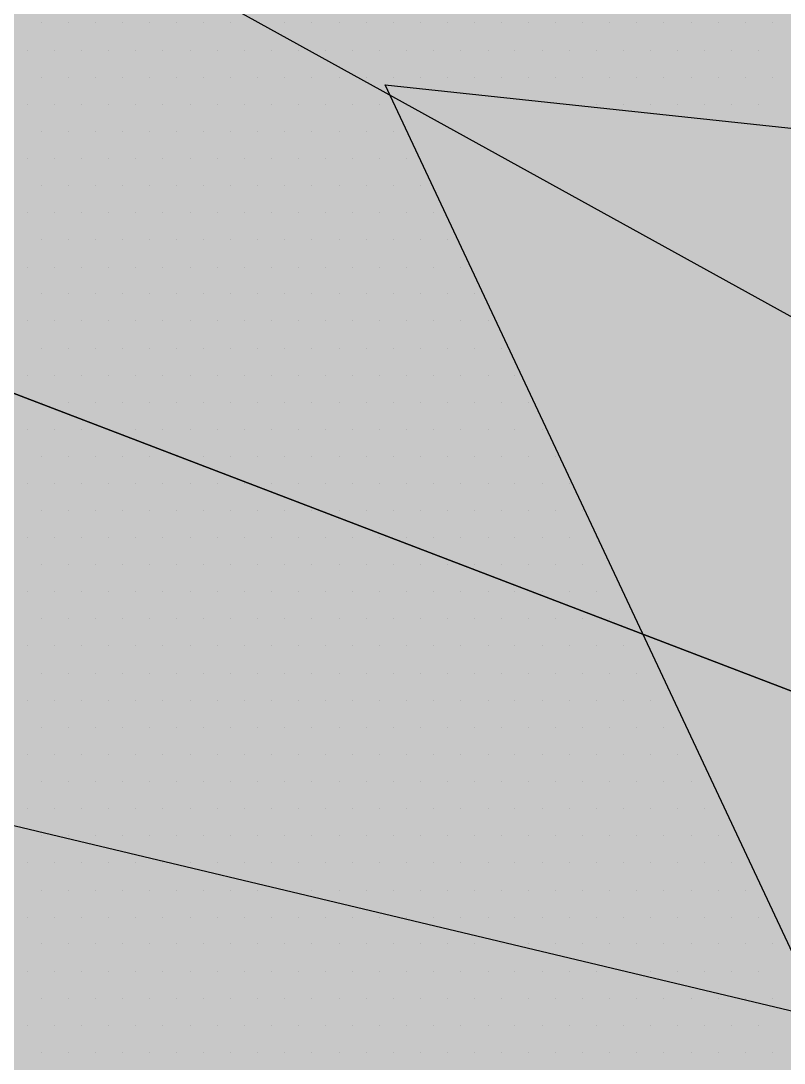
# Paper-space layout 'Layout1' of a CAD drawing. Extents: x -43 to 2298, y -18 to 768.
# Drawn here: x 144.969 to 146.521, y 259.912 to 262.03 of the extents above; entities that cross this region are included whole.
import ezdxf

# ---------------------------------------------------------------- set-up
doc = ezdxf.new("R2010")
doc.units = 0
doc.header["$LTSCALE"] = 2
doc.linetypes.add('CACHEX2', pattern=[0.75, 0.5, -0.25])
doc.layers.add('CARTOUCHE', color=7, linetype='Continuous')
doc.layers.add('LOGO', color=7, linetype='Continuous')

# ---------------------------------------------------------------- blocks, each defined once
blk = doc.blocks.new('A$C715108E3')
at = {"layer": 'LOGO', "color": 131}
for p, q in [((-1.6264, -13.3309), (-1.6264, -13.3309)), ((-1.5345, -13.3309), (-1.5345, -13.3309)), ((-1.4427, -13.3309), (-1.4427, -13.3309)), ((-1.3512, -13.3309), (-1.3512, -13.3309)), ((-1.2594, -13.3309), (-1.2594, -13.3309)), ((-1.1674, -13.3309), (-1.1674, -13.3309)), ((-1.0761, -13.3309), (-1.0761, -13.3309)), ((-0.9841, -13.3309), (-0.9841, -13.3309)), ((-0.8921, -13.3309), (-0.8921, -13.3309)), ((-0.801, -13.3309), (-0.801, -13.3309)), ((-0.709, -13.3309), (-0.709, -13.3309)), ((-0.6173, -13.3309), (-0.6173, -13.3309)), ((-0.5257, -13.3309), (-0.5257, -13.3309)), ((-0.434, -13.3309), (-0.434, -13.3309)), ((-0.342, -13.3309), (-0.342, -13.3309)), ((-0.2508, -13.3309), (-0.2508, -13.3309)), ((-0.1587, -13.3309), (-0.1587, -13.3309)), ((-0.0667, -13.3309), (-0.0667, -13.3309)), ((0.0251, -13.3309), (0.0251, -13.3309)), ((0.1166, -13.3309), (0.1166, -13.3309)), ((0.2084, -13.3309), (0.2084, -13.3309)), ((0.3002, -13.3309), (0.3002, -13.3309)), ((0.3917, -13.3309), (0.3917, -13.3309)), ((0.4835, -13.3309), (0.4835, -13.3309)), ((0.5755, -13.3309), (0.5755, -13.3309)), ((0.6668, -13.3309), (0.6668, -13.3309)), ((0.7588, -13.3309), (0.7588, -13.3309)), ((0.8507, -13.3309), (0.8507, -13.3309)), ((-1.6721, -13.4233), (-1.6721, -13.4233)), ((-1.5806, -13.4233), (-1.5806, -13.4233)), ((-1.4888, -13.4233), (-1.4888, -13.4233)), ((-1.397, -13.4233), (-1.397, -13.4233)), ((-1.3051, -13.4233), (-1.3051, -13.4233)), ((-1.2137, -13.4233), (-1.2137, -13.4233)), ((-1.1219, -13.4233), (-1.1219, -13.4233)), ((-1.0298, -13.4233), (-1.0298, -13.4233)), ((-0.9386, -13.4233), (-0.9386, -13.4233)), ((-0.8465, -13.4233), (-0.8465, -13.4233)), ((-0.7549, -13.4233), (-0.7549, -13.4233)), ((-0.6633, -13.4233), (-0.6633, -13.4233)), ((-0.5712, -13.4233), (-0.5712, -13.4233)), ((-0.4796, -13.4233), (-0.4796, -13.4233)), ((-0.3879, -13.4233), (-0.3879, -13.4233)), ((-0.2963, -13.4233), (-0.2963, -13.4233)), ((-0.2043, -13.4233), (-0.2043, -13.4233)), ((-0.1124, -13.4233), (-0.1124, -13.4233)), ((-0.0212, -13.4233), (-0.0212, -13.4233)), ((0.0708, -13.4233), (0.0708, -13.4233)), ((0.1627, -13.4233), (0.1627, -13.4233)), ((0.2541, -13.4233), (0.2541, -13.4233)), ((0.346, -13.4233), (0.346, -13.4233)), ((0.4378, -13.4233), (0.4378, -13.4233)), ((0.5293, -13.4233), (0.5293, -13.4233)), ((0.6211, -13.4233), (0.6211, -13.4233)), ((0.7131, -13.4233), (0.7131, -13.4233)), ((0.8044, -13.4233), (0.8044, -13.4233)), ((-1.6264, -13.5146), (-1.6264, -13.5146)), ((-1.5345, -13.5146), (-1.5345, -13.5146)), ((-1.4427, -13.5146), (-1.4427, -13.5146)), ((-1.3512, -13.5146), (-1.3512, -13.5146)), ((-1.2594, -13.5146), (-1.2594, -13.5146)), ((-1.1674, -13.5146), (-1.1674, -13.5146)), ((-1.0761, -13.5146), (-1.0761, -13.5146)), ((-0.9841, -13.5146), (-0.9841, -13.5146)), ((-0.8921, -13.5146), (-0.8921, -13.5146)), ((-0.801, -13.5146), (-0.801, -13.5146)), ((-0.709, -13.5146), (-0.709, -13.5146)), ((-0.6173, -13.5146), (-0.6173, -13.5146)), ((-0.5257, -13.5146), (-0.5257, -13.5146)), ((-0.434, -13.5146), (-0.434, -13.5146)), ((-0.342, -13.5146), (-0.342, -13.5146)), ((-0.2508, -13.5146), (-0.2508, -13.5146)), ((-0.1587, -13.5146), (-0.1587, -13.5146)), ((-0.0667, -13.5146), (-0.0667, -13.5146)), ((0.0251, -13.5146), (0.0251, -13.5146)), ((0.1166, -13.5146), (0.1166, -13.5146)), ((0.2084, -13.5146), (0.2084, -13.5146)), ((0.3002, -13.5146), (0.3002, -13.5146)), ((0.3917, -13.5146), (0.3917, -13.5146)), ((0.4835, -13.5146), (0.4835, -13.5146)), ((0.5755, -13.5146), (0.5755, -13.5146)), ((0.6668, -13.5146), (0.6668, -13.5146)), ((0.7588, -13.5146), (0.7588, -13.5146)), ((0.8507, -13.5146), (0.8507, -13.5146)), ((-1.6721, -13.6058), (-1.6721, -13.6058)), ((-1.5806, -13.6058), (-1.5806, -13.6058)), ((-1.4888, -13.6058), (-1.4888, -13.6058)), ((-1.397, -13.6058), (-1.397, -13.6058)), ((-1.3051, -13.6058), (-1.3051, -13.6058)), ((-1.2137, -13.6058), (-1.2137, -13.6058)), ((-1.1219, -13.6058), (-1.1219, -13.6058)), ((-1.0298, -13.6058), (-1.0298, -13.6058)), ((-0.9386, -13.6058), (-0.9386, -13.6058)), ((-0.8465, -13.6058), (-0.8465, -13.6058)), ((-0.7549, -13.6058), (-0.7549, -13.6058)), ((-0.6633, -13.6058), (-0.6633, -13.6058)), ((-0.5712, -13.6058), (-0.5712, -13.6058)), ((-0.4796, -13.6058), (-0.4796, -13.6058)), ((0.1563, -13.6058), (0.1563, -13.6058)), ((0.1627, -13.6058), (0.1627, -13.6058)), ((0.2541, -13.6058), (0.2541, -13.6058)), ((0.346, -13.6058), (0.346, -13.6058)), ((0.4378, -13.6058), (0.4378, -13.6058)), ((0.5293, -13.6058), (0.5293, -13.6058)), ((0.6211, -13.6058), (0.6211, -13.6058)), ((0.7131, -13.6058), (0.7131, -13.6058)), ((0.8044, -13.6058), (0.8044, -13.6058)), ((-1.6264, -13.6984), (-1.6264, -13.6984)), ((-1.5345, -13.6984), (-1.5345, -13.6984)), ((-1.4427, -13.6984), (-1.4427, -13.6984)), ((-1.3512, -13.6984), (-1.3512, -13.6984)), ((-1.2594, -13.6984), (-1.2594, -13.6984)), ((-1.1674, -13.6984), (-1.1674, -13.6984)), ((-1.0761, -13.6984), (-1.0761, -13.6984)), ((-0.9841, -13.6984), (-0.9841, -13.6984)), ((-0.8921, -13.6984), (-0.8921, -13.6984)), ((-0.801, -13.6984), (-0.801, -13.6984)), ((-0.709, -13.6984), (-0.709, -13.6984)), ((-0.6173, -13.6984), (-0.6173, -13.6984)), ((-0.5257, -13.6984), (-0.5257, -13.6984)), ((-0.434, -13.6984), (-0.434, -13.6984)), ((-1.6721, -13.7897), (-1.6721, -13.7897)), ((-1.5806, -13.7897), (-1.5806, -13.7897)), ((-1.4888, -13.7897), (-1.4888, -13.7897)), ((-1.397, -13.7897), (-1.397, -13.7897)), ((-1.3051, -13.7897), (-1.3051, -13.7897)), ((-1.2137, -13.7897), (-1.2137, -13.7897)), ((-1.1219, -13.7897), (-1.1219, -13.7897)), ((-1.0298, -13.7897), (-1.0298, -13.7897)), ((-0.9386, -13.7897), (-0.9386, -13.7897)), ((-0.8465, -13.7897), (-0.8465, -13.7897)), ((-0.7549, -13.7897), (-0.7549, -13.7897)), ((-0.6633, -13.7897), (-0.6633, -13.7897)), ((-0.5712, -13.7897), (-0.5712, -13.7897)), ((-0.4796, -13.7897), (-0.4796, -13.7897)), ((-0.3879, -13.7897), (-0.3879, -13.7897)), ((-1.6264, -13.8809), (-1.6264, -13.8809)), ((-1.5345, -13.8809), (-1.5345, -13.8809)), ((-1.4427, -13.8809), (-1.4427, -13.8809)), ((-1.3512, -13.8809), (-1.3512, -13.8809)), ((-1.2594, -13.8809), (-1.2594, -13.8809)), ((-1.1674, -13.8809), (-1.1674, -13.8809)), ((-1.0761, -13.8809), (-1.0761, -13.8809)), ((-0.9841, -13.8809), (-0.9841, -13.8809)), ((-0.8921, -13.8809), (-0.8921, -13.8809)), ((-0.801, -13.8809), (-0.801, -13.8809)), ((-0.709, -13.8809), (-0.709, -13.8809)), ((-0.6173, -13.8809), (-0.6173, -13.8809)), ((-0.5257, -13.8809), (-0.5257, -13.8809)), ((-0.434, -13.8809), (-0.434, -13.8809)), ((-0.342, -13.8809), (-0.342, -13.8809)), ((-1.6721, -13.9735), (-1.6721, -13.9735)), ((-1.5806, -13.9735), (-1.5806, -13.9735)), ((-1.4888, -13.9735), (-1.4888, -13.9735)), ((-1.397, -13.9735), (-1.397, -13.9735)), ((-1.3051, -13.9735), (-1.3051, -13.9735)), ((-1.2137, -13.9735), (-1.2137, -13.9735)), ((-1.1219, -13.9735), (-1.1219, -13.9735)), ((-1.0298, -13.9735), (-1.0298, -13.9735)), ((-0.9386, -13.9735), (-0.9386, -13.9735)), ((-0.8465, -13.9735), (-0.8465, -13.9735)), ((-0.7549, -13.9735), (-0.7549, -13.9735)), ((-0.6633, -13.9735), (-0.6633, -13.9735)), ((-0.5712, -13.9735), (-0.5712, -13.9735)), ((-0.4796, -13.9735), (-0.4796, -13.9735)), ((-0.3879, -13.9735), (-0.3879, -13.9735)), ((-0.2963, -13.9735), (-0.2963, -13.9735)), ((-1.6264, -14.065), (-1.6264, -14.065)), ((-1.5345, -14.065), (-1.5345, -14.065)), ((-1.4427, -14.065), (-1.4427, -14.065)), ((-1.3512, -14.065), (-1.3512, -14.065)), ((-1.2594, -14.065), (-1.2594, -14.065)), ((-1.1674, -14.065), (-1.1674, -14.065)), ((-1.0761, -14.065), (-1.0761, -14.065)), ((-0.9841, -14.065), (-0.9841, -14.065)), ((-0.8921, -14.065), (-0.8921, -14.065)), ((-0.801, -14.065), (-0.801, -14.065)), ((-0.709, -14.065), (-0.709, -14.065)), ((-0.6173, -14.065), (-0.6173, -14.065)), ((-0.5257, -14.065), (-0.5257, -14.065)), ((-0.434, -14.065), (-0.434, -14.065)), ((-0.342, -14.065), (-0.342, -14.065)), ((-0.2508, -14.065), (-0.2508, -14.065)), ((-1.6721, -14.1574), (-1.6721, -14.1574)), ((-1.5806, -14.1574), (-1.5806, -14.1574)), ((-1.4888, -14.1574), (-1.4888, -14.1574)), ((-1.397, -14.1574), (-1.397, -14.1574)), ((-1.3051, -14.1574), (-1.3051, -14.1574)), ((-1.2137, -14.1574), (-1.2137, -14.1574)), ((-1.1219, -14.1574), (-1.1219, -14.1574)), ((-1.0298, -14.1574), (-1.0298, -14.1574)), ((-0.9386, -14.1574), (-0.9386, -14.1574)), ((-0.8465, -14.1574), (-0.8465, -14.1574)), ((-0.7549, -14.1574), (-0.7549, -14.1574)), ((-0.6633, -14.1574), (-0.6633, -14.1574)), ((-0.5712, -14.1574), (-0.5712, -14.1574)), ((-0.4796, -14.1574), (-0.4796, -14.1574)), ((-0.3879, -14.1574), (-0.3879, -14.1574)), ((-0.2963, -14.1574), (-0.2963, -14.1574)), ((-0.2043, -14.1574), (-0.2043, -14.1574)), ((-1.6264, -14.2488), (-1.6264, -14.2488)), ((-1.5345, -14.2488), (-1.5345, -14.2488)), ((-1.4427, -14.2488), (-1.4427, -14.2488)), ((-1.3512, -14.2488), (-1.3512, -14.2488)), ((-1.2594, -14.2488), (-1.2594, -14.2488)), ((-1.1674, -14.2488), (-1.1674, -14.2488)), ((-1.0761, -14.2488), (-1.0761, -14.2488)), ((-0.9841, -14.2488), (-0.9841, -14.2488)), ((-0.8921, -14.2488), (-0.8921, -14.2488)), ((-0.801, -14.2488), (-0.801, -14.2488)), ((-0.709, -14.2488), (-0.709, -14.2488)), ((-0.6173, -14.2488), (-0.6173, -14.2488)), ((-0.5257, -14.2488), (-0.5257, -14.2488)), ((-0.434, -14.2488), (-0.434, -14.2488)), ((-0.342, -14.2488), (-0.342, -14.2488)), ((-0.2508, -14.2488), (-0.2508, -14.2488)), ((-0.1587, -14.2488), (-0.1587, -14.2488)), ((-1.6721, -14.3401), (-1.6721, -14.3401)), ((-1.5806, -14.3401), (-1.5806, -14.3401)), ((-1.4888, -14.3401), (-1.4888, -14.3401)), ((-1.397, -14.3401), (-1.397, -14.3401)), ((-1.3051, -14.3401), (-1.3051, -14.3401)), ((-1.2137, -14.3401), (-1.2137, -14.3401)), ((-1.1219, -14.3401), (-1.1219, -14.3401)), ((-1.0298, -14.3401), (-1.0298, -14.3401)), ((-0.9386, -14.3401), (-0.9386, -14.3401)), ((-0.8465, -14.3401), (-0.8465, -14.3401)), ((-0.7549, -14.3401), (-0.7549, -14.3401)), ((-0.6633, -14.3401), (-0.6633, -14.3401)), ((-0.5712, -14.3401), (-0.5712, -14.3401)), ((-0.4796, -14.3401), (-0.4796, -14.3401)), ((-0.3879, -14.3401), (-0.3879, -14.3401)), ((-0.2963, -14.3401), (-0.2963, -14.3401)), ((-0.2043, -14.3401), (-0.2043, -14.3401)), ((-0.1124, -14.3401), (-0.1124, -14.3401)), ((-1.6264, -14.4325), (-1.6264, -14.4325)), ((-1.5345, -14.4325), (-1.5345, -14.4325)), ((-1.4427, -14.4325), (-1.4427, -14.4325)), ((-1.3512, -14.4325), (-1.3512, -14.4325)), ((-1.2594, -14.4325), (-1.2594, -14.4325)), ((-1.1674, -14.4325), (-1.1674, -14.4325)), ((-1.0761, -14.4325), (-1.0761, -14.4325)), ((-0.9841, -14.4325), (-0.9841, -14.4325)), ((-0.8921, -14.4325), (-0.8921, -14.4325)), ((-0.801, -14.4325), (-0.801, -14.4325)), ((-0.709, -14.4325), (-0.709, -14.4325)), ((-0.6173, -14.4325), (-0.6173, -14.4325)), ((-0.5257, -14.4325), (-0.5257, -14.4325)), ((-0.434, -14.4325), (-0.434, -14.4325)), ((-0.342, -14.4325), (-0.342, -14.4325)), ((-0.2508, -14.4325), (-0.2508, -14.4325)), ((-0.1587, -14.4325), (-0.1587, -14.4325)), ((-0.0667, -14.4325), (-0.0667, -14.4325)), ((-1.6721, -14.5238), (-1.6721, -14.5238)), ((-1.5806, -14.5238), (-1.5806, -14.5238)), ((-1.4888, -14.5238), (-1.4888, -14.5238)), ((-1.397, -14.5238), (-1.397, -14.5238)), ((-1.3051, -14.5238), (-1.3051, -14.5238)), ((-1.2137, -14.5238), (-1.2137, -14.5238)), ((-1.1219, -14.5238), (-1.1219, -14.5238)), ((-1.0298, -14.5238), (-1.0298, -14.5238)), ((-0.9386, -14.5238), (-0.9386, -14.5238)), ((-0.8465, -14.5238), (-0.8465, -14.5238)), ((-0.7549, -14.5238), (-0.7549, -14.5238)), ((-0.6633, -14.5238), (-0.6633, -14.5238)), ((-0.5712, -14.5238), (-0.5712, -14.5238)), ((-0.4796, -14.5238), (-0.4796, -14.5238)), ((-0.3879, -14.5238), (-0.3879, -14.5238)), ((-0.2963, -14.5238), (-0.2963, -14.5238)), ((-0.2043, -14.5238), (-0.2043, -14.5238)), ((-0.1124, -14.5238), (-0.1124, -14.5238)), ((-0.0212, -14.5238), (-0.0212, -14.5238)), ((-1.6264, -14.6152), (-1.6264, -14.6152)), ((-1.5345, -14.6152), (-1.5345, -14.6152)), ((-1.4427, -14.6152), (-1.4427, -14.6152)), ((-1.3512, -14.6152), (-1.3512, -14.6152)), ((-1.2594, -14.6152), (-1.2594, -14.6152)), ((-1.1674, -14.6152), (-1.1674, -14.6152)), ((-1.0761, -14.6152), (-1.0761, -14.6152)), ((-0.9841, -14.6152), (-0.9841, -14.6152)), ((-0.8921, -14.6152), (-0.8921, -14.6152)), ((-0.801, -14.6152), (-0.801, -14.6152)), ((-0.709, -14.6152), (-0.709, -14.6152)), ((-0.6173, -14.6152), (-0.6173, -14.6152)), ((-0.5257, -14.6152), (-0.5257, -14.6152)), ((-0.434, -14.6152), (-0.434, -14.6152)), ((-0.342, -14.6152), (-0.342, -14.6152)), ((-0.2508, -14.6152), (-0.2508, -14.6152)), ((-0.1587, -14.6152), (-0.1587, -14.6152)), ((-0.0667, -14.6152), (-0.0667, -14.6152)), ((0.0251, -14.6152), (0.0251, -14.6152)), ((-1.6721, -14.7076), (-1.6721, -14.7076)), ((-1.5806, -14.7076), (-1.5806, -14.7076)), ((-1.4888, -14.7076), (-1.4888, -14.7076)), ((-1.397, -14.7076), (-1.397, -14.7076)), ((-1.3051, -14.7076), (-1.3051, -14.7076)), ((-1.2137, -14.7076), (-1.2137, -14.7076)), ((-1.1219, -14.7076), (-1.1219, -14.7076)), ((-1.0298, -14.7076), (-1.0298, -14.7076)), ((-0.9386, -14.7076), (-0.9386, -14.7076)), ((-0.8465, -14.7076), (-0.8465, -14.7076)), ((-0.7549, -14.7076), (-0.7549, -14.7076)), ((-0.6633, -14.7076), (-0.6633, -14.7076)), ((-0.5712, -14.7076), (-0.5712, -14.7076)), ((-0.4796, -14.7076), (-0.4796, -14.7076)), ((-0.3879, -14.7076), (-0.3879, -14.7076)), ((-0.2963, -14.7076), (-0.2963, -14.7076)), ((-0.2043, -14.7076), (-0.2043, -14.7076)), ((-0.1124, -14.7076), (-0.1124, -14.7076)), ((-0.0212, -14.7076), (-0.0212, -14.7076)), ((0.0708, -14.7076), (0.0708, -14.7076)), ((-1.6264, -14.7991), (-1.6264, -14.7991)), ((-1.5345, -14.7991), (-1.5345, -14.7991)), ((-1.4427, -14.7991), (-1.4427, -14.7991)), ((-1.3512, -14.7991), (-1.3512, -14.7991)), ((-1.2594, -14.7991), (-1.2594, -14.7991)), ((-1.1674, -14.7991), (-1.1674, -14.7991)), ((-1.0761, -14.7991), (-1.0761, -14.7991)), ((-0.9841, -14.7991), (-0.9841, -14.7991)), ((-0.8921, -14.7991), (-0.8921, -14.7991)), ((-0.801, -14.7991), (-0.801, -14.7991)), ((-0.709, -14.7991), (-0.709, -14.7991)), ((-0.6173, -14.7991), (-0.6173, -14.7991)), ((-0.5257, -14.7991), (-0.5257, -14.7991)), ((-0.434, -14.7991), (-0.434, -14.7991)), ((-0.342, -14.7991), (-0.342, -14.7991)), ((-0.2508, -14.7991), (-0.2508, -14.7991)), ((-0.1587, -14.7991), (-0.1587, -14.7991)), ((-0.0667, -14.7991), (-0.0667, -14.7991)), ((0.0251, -14.7991), (0.0251, -14.7991)), ((0.1166, -14.7991), (0.1166, -14.7991)), ((-1.6721, -14.8905), (-1.6721, -14.8905)), ((-1.5806, -14.8905), (-1.5806, -14.8905)), ((-1.4888, -14.8905), (-1.4888, -14.8905)), ((-1.397, -14.8905), (-1.397, -14.8905)), ((-1.3051, -14.8905), (-1.3051, -14.8905)), ((-1.2137, -14.8905), (-1.2137, -14.8905)), ((-1.1219, -14.8905), (-1.1219, -14.8905)), ((-1.0298, -14.8905), (-1.0298, -14.8905)), ((-0.9386, -14.8905), (-0.9386, -14.8905)), ((-0.8465, -14.8905), (-0.8465, -14.8905)), ((-0.7549, -14.8905), (-0.7549, -14.8905)), ((-0.6633, -14.8905), (-0.6633, -14.8905)), ((-0.5712, -14.8905), (-0.5712, -14.8905)), ((-0.4796, -14.8905), (-0.4796, -14.8905)), ((-0.3879, -14.8905), (-0.3879, -14.8905)), ((-0.2963, -14.8905), (-0.2963, -14.8905)), ((-0.2043, -14.8905), (-0.2043, -14.8905)), ((-0.1124, -14.8905), (-0.1124, -14.8905)), ((-0.0212, -14.8905), (-0.0212, -14.8905)), ((0.0708, -14.8905), (0.0708, -14.8905)), ((0.1627, -14.8905), (0.1627, -14.8905)), ((-1.6264, -14.9827), (-1.6264, -14.9827)), ((-1.5345, -14.9827), (-1.5345, -14.9827)), ((-1.4427, -14.9827), (-1.4427, -14.9827)), ((-1.3512, -14.9827), (-1.3512, -14.9827)), ((-1.2594, -14.9827), (-1.2594, -14.9827)), ((-1.1674, -14.9827), (-1.1674, -14.9827)), ((-1.0761, -14.9827), (-1.0761, -14.9827)), ((-0.9841, -14.9827), (-0.9841, -14.9827)), ((-0.8921, -14.9827), (-0.8921, -14.9827)), ((-0.801, -14.9827), (-0.801, -14.9827)), ((-0.709, -14.9827), (-0.709, -14.9827)), ((-0.6173, -14.9827), (-0.6173, -14.9827)), ((-0.5257, -14.9827), (-0.5257, -14.9827)), ((-0.434, -14.9827), (-0.434, -14.9827)), ((-0.342, -14.9827), (-0.342, -14.9827)), ((-0.2508, -14.9827), (-0.2508, -14.9827)), ((-0.1587, -14.9827), (-0.1587, -14.9827)), ((-0.0667, -14.9827), (-0.0667, -14.9827)), ((0.0251, -14.9827), (0.0251, -14.9827)), ((0.1166, -14.9827), (0.1166, -14.9827)), ((0.2084, -14.9827), (0.2084, -14.9827)), ((-1.6721, -15.0742), (-1.6721, -15.0742)), ((-1.5806, -15.0742), (-1.5806, -15.0742)), ((-1.4888, -15.0742), (-1.4888, -15.0742)), ((-1.397, -15.0742), (-1.397, -15.0742)), ((-1.3051, -15.0742), (-1.3051, -15.0742)), ((-1.2137, -15.0742), (-1.2137, -15.0742)), ((-1.1219, -15.0742), (-1.1219, -15.0742)), ((-1.0298, -15.0742), (-1.0298, -15.0742)), ((-0.9386, -15.0742), (-0.9386, -15.0742)), ((-0.8465, -15.0742), (-0.8465, -15.0742)), ((-0.7549, -15.0742), (-0.7549, -15.0742)), ((-0.6633, -15.0742), (-0.6633, -15.0742)), ((-0.5712, -15.0742), (-0.5712, -15.0742)), ((-0.4796, -15.0742), (-0.4796, -15.0742)), ((-0.3879, -15.0742), (-0.3879, -15.0742)), ((-0.2963, -15.0742), (-0.2963, -15.0742)), ((-0.2043, -15.0742), (-0.2043, -15.0742)), ((-0.1124, -15.0742), (-0.1124, -15.0742)), ((-0.0212, -15.0742), (-0.0212, -15.0742)), ((0.0708, -15.0742), (0.0708, -15.0742)), ((0.1627, -15.0742), (0.1627, -15.0742)), ((0.2541, -15.0742), (0.2541, -15.0742)), ((-1.6264, -15.1655), (-1.6264, -15.1655)), ((-1.5345, -15.1655), (-1.5345, -15.1655)), ((-1.4427, -15.1655), (-1.4427, -15.1655)), ((-1.3512, -15.1655), (-1.3512, -15.1655)), ((-1.2594, -15.1655), (-1.2594, -15.1655)), ((-1.1674, -15.1655), (-1.1674, -15.1655)), ((-1.0761, -15.1655), (-1.0761, -15.1655)), ((-0.9841, -15.1655), (-0.9841, -15.1655)), ((-0.8921, -15.1655), (-0.8921, -15.1655)), ((-0.801, -15.1655), (-0.801, -15.1655)), ((-0.709, -15.1655), (-0.709, -15.1655)), ((-0.6173, -15.1655), (-0.6173, -15.1655)), ((-0.5257, -15.1655), (-0.5257, -15.1655)), ((-0.434, -15.1655), (-0.434, -15.1655)), ((-0.342, -15.1655), (-0.342, -15.1655)), ((-0.2508, -15.1655), (-0.2508, -15.1655)), ((-0.1587, -15.1655), (-0.1587, -15.1655)), ((-0.0667, -15.1655), (-0.0667, -15.1655)), ((0.0251, -15.1655), (0.0251, -15.1655)), ((0.1166, -15.1655), (0.1166, -15.1655)), ((0.2084, -15.1655), (0.2084, -15.1655)), ((0.3002, -15.1655), (0.3002, -15.1655)), ((-1.6721, -15.2579), (-1.6721, -15.2579)), ((-1.5806, -15.2579), (-1.5806, -15.2579)), ((-1.4888, -15.2579), (-1.4888, -15.2579)), ((-1.397, -15.2579), (-1.397, -15.2579)), ((-1.3051, -15.2579), (-1.3051, -15.2579)), ((-1.2137, -15.2579), (-1.2137, -15.2579)), ((-1.1219, -15.2579), (-1.1219, -15.2579)), ((-1.0298, -15.2579), (-1.0298, -15.2579)), ((-0.9386, -15.2579), (-0.9386, -15.2579)), ((-0.8465, -15.2579), (-0.8465, -15.2579)), ((-0.7549, -15.2579), (-0.7549, -15.2579)), ((-0.6633, -15.2579), (-0.6633, -15.2579)), ((-0.5712, -15.2579), (-0.5712, -15.2579)), ((-0.4796, -15.2579), (-0.4796, -15.2579)), ((-0.3879, -15.2579), (-0.3879, -15.2579)), ((-0.2963, -15.2579), (-0.2963, -15.2579)), ((-0.2043, -15.2579), (-0.2043, -15.2579)), ((-0.1124, -15.2579), (-0.1124, -15.2579)), ((-0.0212, -15.2579), (-0.0212, -15.2579)), ((0.0708, -15.2579), (0.0708, -15.2579)), ((0.1627, -15.2579), (0.1627, -15.2579)), ((0.2541, -15.2579), (0.2541, -15.2579)), ((-1.6264, -15.3493), (-1.6264, -15.3493)), ((-1.5345, -15.3493), (-1.5345, -15.3493)), ((-1.4427, -15.3493), (-1.4427, -15.3493)), ((-1.3512, -15.3493), (-1.3512, -15.3493)), ((-1.2594, -15.3493), (-1.2594, -15.3493)), ((-1.1674, -15.3493), (-1.1674, -15.3493)), ((-1.0761, -15.3493), (-1.0761, -15.3493)), ((-0.9841, -15.3493), (-0.9841, -15.3493)), ((-0.8921, -15.3493), (-0.8921, -15.3493)), ((-0.801, -15.3493), (-0.801, -15.3493)), ((-0.709, -15.3493), (-0.709, -15.3493)), ((-0.6173, -15.3493), (-0.6173, -15.3493)), ((-0.5257, -15.3493), (-0.5257, -15.3493)), ((-0.434, -15.3493), (-0.434, -15.3493)), ((-0.342, -15.3493), (-0.342, -15.3493)), ((-0.2508, -15.3493), (-0.2508, -15.3493)), ((-0.1587, -15.3493), (-0.1587, -15.3493)), ((-0.0667, -15.3493), (-0.0667, -15.3493)), ((0.0251, -15.3493), (0.0251, -15.3493)), ((0.1166, -15.3493), (0.1166, -15.3493)), ((0.2084, -15.3493), (0.2084, -15.3493)), ((0.3002, -15.3493), (0.3002, -15.3493)), ((-1.6721, -15.4406), (-1.6721, -15.4406)), ((-1.5806, -15.4406), (-1.5806, -15.4406)), ((-1.4888, -15.4406), (-1.4888, -15.4406)), ((-1.397, -15.4406), (-1.397, -15.4406)), ((-1.3051, -15.4406), (-1.3051, -15.4406)), ((-1.2137, -15.4406), (-1.2137, -15.4406)), ((-1.1219, -15.4406), (-1.1219, -15.4406)), ((-1.0298, -15.4406), (-1.0298, -15.4406)), ((-0.9386, -15.4406), (-0.9386, -15.4406)), ((-0.8465, -15.4406), (-0.8465, -15.4406)), ((-0.7549, -15.4406), (-0.7549, -15.4406)), ((-0.6633, -15.4406), (-0.6633, -15.4406)), ((-0.5712, -15.4406), (-0.5712, -15.4406)), ((-0.4796, -15.4406), (-0.4796, -15.4406)), ((-0.3879, -15.4406), (-0.3879, -15.4406)), ((-0.2963, -15.4406), (-0.2963, -15.4406)), ((-0.2043, -15.4406), (-0.2043, -15.4406)), ((-0.1124, -15.4406), (-0.1124, -15.4406)), ((-0.0212, -15.4406), (-0.0212, -15.4406)), ((0.0708, -15.4406), (0.0708, -15.4406)), ((0.1627, -15.4406), (0.1627, -15.4406)), ((0.2541, -15.4406), (0.2541, -15.4406)), ((0.346, -15.4406), (0.346, -15.4406)), ((-1.6264, -15.5332), (-1.6264, -15.5332)), ((-1.5345, -15.5332), (-1.5345, -15.5332)), ((-1.4427, -15.5332), (-1.4427, -15.5332)), ((-1.3512, -15.5332), (-1.3512, -15.5332)), ((-1.2594, -15.5332), (-1.2594, -15.5332)), ((-1.1674, -15.5332), (-1.1674, -15.5332)), ((-1.0761, -15.5332), (-1.0761, -15.5332)), ((-0.9841, -15.5332), (-0.9841, -15.5332)), ((-0.8921, -15.5332), (-0.8921, -15.5332)), ((-0.801, -15.5332), (-0.801, -15.5332)), ((-0.709, -15.5332), (-0.709, -15.5332)), ((-0.6173, -15.5332), (-0.6173, -15.5332)), ((-0.5257, -15.5332), (-0.5257, -15.5332)), ((-0.434, -15.5332), (-0.434, -15.5332)), ((-0.342, -15.5332), (-0.342, -15.5332)), ((-0.2508, -15.5332), (-0.2508, -15.5332)), ((-0.1587, -15.5332), (-0.1587, -15.5332)), ((-0.0667, -15.5332), (-0.0667, -15.5332)), ((0.0251, -15.5332), (0.0251, -15.5332)), ((0.1166, -15.5332), (0.1166, -15.5332)), ((0.2084, -15.5332), (0.2084, -15.5332)), ((0.3002, -15.5332), (0.3002, -15.5332)), ((0.3917, -15.5332), (0.3917, -15.5332)), ((-1.6721, -15.6246), (-1.6721, -15.6246)), ((-1.5806, -15.6246), (-1.5806, -15.6246)), ((-1.4888, -15.6246), (-1.4888, -15.6246)), ((-1.397, -15.6246), (-1.397, -15.6246)), ((-1.3051, -15.6246), (-1.3051, -15.6246)), ((-1.2137, -15.6246), (-1.2137, -15.6246)), ((-1.1219, -15.6246), (-1.1219, -15.6246)), ((-1.0298, -15.6246), (-1.0298, -15.6246)), ((-0.9386, -15.6246), (-0.9386, -15.6246)), ((-0.8465, -15.6246), (-0.8465, -15.6246)), ((-0.7549, -15.6246), (-0.7549, -15.6246)), ((-0.6633, -15.6246), (-0.6633, -15.6246)), ((-0.5712, -15.6246), (-0.5712, -15.6246)), ((-0.4796, -15.6246), (-0.4796, -15.6246)), ((-0.3879, -15.6246), (-0.3879, -15.6246)), ((-0.2963, -15.6246), (-0.2963, -15.6246)), ((-0.2043, -15.6246), (-0.2043, -15.6246)), ((-0.1124, -15.6246), (-0.1124, -15.6246)), ((-0.0212, -15.6246), (-0.0212, -15.6246)), ((0.0708, -15.6246), (0.0708, -15.6246)), ((0.1627, -15.6246), (0.1627, -15.6246)), ((0.2541, -15.6246), (0.2541, -15.6246)), ((0.346, -15.6246), (0.346, -15.6246)), ((0.4378, -15.6246), (0.4378, -15.6246)), ((-1.6264, -15.7159), (-1.6264, -15.7159)), ((-1.5345, -15.7159), (-1.5345, -15.7159)), ((-1.4427, -15.7159), (-1.4427, -15.7159)), ((-1.3512, -15.7159), (-1.3512, -15.7159)), ((-1.2594, -15.7159), (-1.2594, -15.7159)), ((-1.1674, -15.7159), (-1.1674, -15.7159)), ((-1.0761, -15.7159), (-1.0761, -15.7159)), ((-0.9841, -15.7159), (-0.9841, -15.7159)), ((-0.8921, -15.7159), (-0.8921, -15.7159)), ((-0.801, -15.7159), (-0.801, -15.7159)), ((-0.709, -15.7159), (-0.709, -15.7159)), ((-0.6173, -15.7159), (-0.6173, -15.7159)), ((-0.5257, -15.7159), (-0.5257, -15.7159)), ((-0.434, -15.7159), (-0.434, -15.7159)), ((-0.342, -15.7159), (-0.342, -15.7159)), ((-0.2508, -15.7159), (-0.2508, -15.7159)), ((-0.1587, -15.7159), (-0.1587, -15.7159)), ((-0.0667, -15.7159), (-0.0667, -15.7159)), ((0.0251, -15.7159), (0.0251, -15.7159)), ((0.1166, -15.7159), (0.1166, -15.7159)), ((0.2084, -15.7159), (0.2084, -15.7159)), ((0.3002, -15.7159), (0.3002, -15.7159)), ((0.3917, -15.7159), (0.3917, -15.7159)), ((0.4835, -15.7159), (0.4835, -15.7159)), ((-1.6721, -15.8083), (-1.6721, -15.8083)), ((-1.5806, -15.8083), (-1.5806, -15.8083)), ((-1.4888, -15.8083), (-1.4888, -15.8083)), ((-1.397, -15.8083), (-1.397, -15.8083)), ((-1.3051, -15.8083), (-1.3051, -15.8083)), ((-1.2137, -15.8083), (-1.2137, -15.8083)), ((-1.1219, -15.8083), (-1.1219, -15.8083)), ((-1.0298, -15.8083), (-1.0298, -15.8083)), ((-0.9386, -15.8083), (-0.9386, -15.8083)), ((-0.8465, -15.8083), (-0.8465, -15.8083)), ((-0.7549, -15.8083), (-0.7549, -15.8083)), ((-0.6633, -15.8083), (-0.6633, -15.8083)), ((-0.5712, -15.8083), (-0.5712, -15.8083)), ((-0.4796, -15.8083), (-0.4796, -15.8083)), ((-0.3879, -15.8083), (-0.3879, -15.8083)), ((-0.2963, -15.8083), (-0.2963, -15.8083)), ((-0.2043, -15.8083), (-0.2043, -15.8083)), ((-0.1124, -15.8083), (-0.1124, -15.8083)), ((-0.0212, -15.8083), (-0.0212, -15.8083)), ((0.0708, -15.8083), (0.0708, -15.8083)), ((0.1627, -15.8083), (0.1627, -15.8083)), ((0.2541, -15.8083), (0.2541, -15.8083)), ((0.346, -15.8083), (0.346, -15.8083)), ((0.4378, -15.8083), (0.4378, -15.8083)), ((0.5293, -15.8083), (0.5293, -15.8083)), ((-1.6264, -15.8994), (-1.6264, -15.8994)), ((-1.5345, -15.8994), (-1.5345, -15.8994)), ((-1.4427, -15.8994), (-1.4427, -15.8994)), ((-1.3512, -15.8994), (-1.3512, -15.8994)), ((-1.2594, -15.8994), (-1.2594, -15.8994)), ((-1.1674, -15.8994), (-1.1674, -15.8994)), ((-1.0761, -15.8994), (-1.0761, -15.8994)), ((-0.9841, -15.8994), (-0.9841, -15.8994)), ((-0.8921, -15.8994), (-0.8921, -15.8994)), ((-0.801, -15.8994), (-0.801, -15.8994)), ((-0.709, -15.8994), (-0.709, -15.8994)), ((-0.6173, -15.8994), (-0.6173, -15.8994)), ((-0.5257, -15.8994), (-0.5257, -15.8994)), ((-0.434, -15.8994), (-0.434, -15.8994)), ((-0.342, -15.8994), (-0.342, -15.8994)), ((-0.2508, -15.8994), (-0.2508, -15.8994)), ((-0.1587, -15.8994), (-0.1587, -15.8994)), ((-0.0667, -15.8994), (-0.0667, -15.8994)), ((0.0251, -15.8994), (0.0251, -15.8994)), ((0.1166, -15.8994), (0.1166, -15.8994)), ((0.2084, -15.8994), (0.2084, -15.8994)), ((0.3002, -15.8994), (0.3002, -15.8994)), ((0.3917, -15.8994), (0.3917, -15.8994)), ((0.4835, -15.8994), (0.4835, -15.8994)), ((0.5755, -15.8994), (0.5755, -15.8994)), ((-1.6721, -15.991), (-1.6721, -15.991)), ((-1.5806, -15.991), (-1.5806, -15.991)), ((-1.4888, -15.991), (-1.4888, -15.991)), ((-1.397, -15.991), (-1.397, -15.991)), ((-1.3051, -15.991), (-1.3051, -15.991)), ((-1.2137, -15.991), (-1.2137, -15.991)), ((-1.1219, -15.991), (-1.1219, -15.991)), ((-1.0298, -15.991), (-1.0298, -15.991)), ((-0.9386, -15.991), (-0.9386, -15.991)), ((-0.8465, -15.991), (-0.8465, -15.991)), ((-0.7549, -15.991), (-0.7549, -15.991)), ((-0.6633, -15.991), (-0.6633, -15.991)), ((-0.5712, -15.991), (-0.5712, -15.991)), ((-0.4796, -15.991), (-0.4796, -15.991)), ((-0.3879, -15.991), (-0.3879, -15.991)), ((-0.2963, -15.991), (-0.2963, -15.991)), ((-0.2043, -15.991), (-0.2043, -15.991)), ((-0.1124, -15.991), (-0.1124, -15.991)), ((-0.0212, -15.991), (-0.0212, -15.991)), ((0.0708, -15.991), (0.0708, -15.991)), ((0.1627, -15.991), (0.1627, -15.991)), ((0.2541, -15.991), (0.2541, -15.991)), ((0.346, -15.991), (0.346, -15.991)), ((0.4378, -15.991), (0.4378, -15.991)), ((0.5293, -15.991), (0.5293, -15.991)), ((0.6211, -15.991), (0.6211, -15.991)), ((-1.6264, -16.0834), (-1.6264, -16.0834)), ((-1.5345, -16.0834), (-1.5345, -16.0834)), ((-1.4427, -16.0834), (-1.4427, -16.0834)), ((-1.3512, -16.0834), (-1.3512, -16.0834)), ((-1.2594, -16.0834), (-1.2594, -16.0834)), ((-1.1674, -16.0834), (-1.1674, -16.0834)), ((-1.0761, -16.0834), (-1.0761, -16.0834)), ((-0.9841, -16.0834), (-0.9841, -16.0834)), ((-0.8921, -16.0834), (-0.8921, -16.0834)), ((-0.801, -16.0834), (-0.801, -16.0834)), ((-0.709, -16.0834), (-0.709, -16.0834)), ((-0.6173, -16.0834), (-0.6173, -16.0834)), ((-0.5257, -16.0834), (-0.5257, -16.0834)), ((-0.434, -16.0834), (-0.434, -16.0834)), ((-0.342, -16.0834), (-0.342, -16.0834)), ((-0.2508, -16.0834), (-0.2508, -16.0834)), ((-0.1587, -16.0834), (-0.1587, -16.0834)), ((-0.0667, -16.0834), (-0.0667, -16.0834)), ((0.0251, -16.0834), (0.0251, -16.0834)), ((0.1166, -16.0834), (0.1166, -16.0834)), ((0.2084, -16.0834), (0.2084, -16.0834)), ((0.3002, -16.0834), (0.3002, -16.0834)), ((0.3917, -16.0834), (0.3917, -16.0834)), ((0.4835, -16.0834), (0.4835, -16.0834)), ((0.5755, -16.0834), (0.5755, -16.0834)), ((0.6668, -16.0834), (0.6668, -16.0834)), ((-1.6721, -16.1747), (-1.6721, -16.1747)), ((-1.5806, -16.1747), (-1.5806, -16.1747)), ((-1.4888, -16.1747), (-1.4888, -16.1747)), ((-1.397, -16.1747), (-1.397, -16.1747)), ((-1.3051, -16.1747), (-1.3051, -16.1747)), ((-1.2137, -16.1747), (-1.2137, -16.1747)), ((-1.1219, -16.1747), (-1.1219, -16.1747)), ((-1.0298, -16.1747), (-1.0298, -16.1747)), ((-0.9386, -16.1747), (-0.9386, -16.1747)), ((-0.8465, -16.1747), (-0.8465, -16.1747)), ((-0.7549, -16.1747), (-0.7549, -16.1747)), ((-0.6633, -16.1747), (-0.6633, -16.1747)), ((-0.5712, -16.1747), (-0.5712, -16.1747)), ((-0.4796, -16.1747), (-0.4796, -16.1747)), ((-0.3879, -16.1747), (-0.3879, -16.1747)), ((-0.2963, -16.1747), (-0.2963, -16.1747)), ((-0.2043, -16.1747), (-0.2043, -16.1747)), ((-0.1124, -16.1747), (-0.1124, -16.1747)), ((-0.0212, -16.1747), (-0.0212, -16.1747)), ((0.0708, -16.1747), (0.0708, -16.1747)), ((0.1627, -16.1747), (0.1627, -16.1747)), ((0.2541, -16.1747), (0.2541, -16.1747)), ((0.346, -16.1747), (0.346, -16.1747)), ((0.4378, -16.1747), (0.4378, -16.1747)), ((0.5293, -16.1747), (0.5293, -16.1747)), ((0.6211, -16.1747), (0.6211, -16.1747)), ((0.7131, -16.1747), (0.7131, -16.1747)), ((-1.6264, -16.2675), (-1.6264, -16.2675)), ((-1.5345, -16.2675), (-1.5345, -16.2675)), ((-1.4427, -16.2675), (-1.4427, -16.2675)), ((-1.3512, -16.2675), (-1.3512, -16.2675)), ((-1.2594, -16.2675), (-1.2594, -16.2675)), ((-1.1674, -16.2675), (-1.1674, -16.2675)), ((-1.0761, -16.2675), (-1.0761, -16.2675)), ((-0.9841, -16.2675), (-0.9841, -16.2675)), ((-0.8921, -16.2675), (-0.8921, -16.2675)), ((-0.801, -16.2675), (-0.801, -16.2675)), ((-0.709, -16.2675), (-0.709, -16.2675)), ((-0.6173, -16.2675), (-0.6173, -16.2675)), ((-0.5257, -16.2675), (-0.5257, -16.2675)), ((-0.434, -16.2675), (-0.434, -16.2675)), ((-0.342, -16.2675), (-0.342, -16.2675)), ((-0.2508, -16.2675), (-0.2508, -16.2675)), ((-0.1587, -16.2675), (-0.1587, -16.2675)), ((-0.0667, -16.2675), (-0.0667, -16.2675)), ((0.0251, -16.2675), (0.0251, -16.2675)), ((0.1166, -16.2675), (0.1166, -16.2675)), ((0.2084, -16.2675), (0.2084, -16.2675)), ((0.3002, -16.2675), (0.3002, -16.2675)), ((0.3917, -16.2675), (0.3917, -16.2675)), ((0.4835, -16.2675), (0.4835, -16.2675)), ((0.5755, -16.2675), (0.5755, -16.2675)), ((0.6668, -16.2675), (0.6668, -16.2675)), ((0.7588, -16.2675), (0.7588, -16.2675)), ((-1.6721, -16.3587), (-1.6721, -16.3587)), ((-1.5806, -16.3587), (-1.5806, -16.3587)), ((-1.4888, -16.3587), (-1.4888, -16.3587)), ((-1.397, -16.3587), (-1.397, -16.3587)), ((-1.3051, -16.3587), (-1.3051, -16.3587)), ((-1.2137, -16.3587), (-1.2137, -16.3587)), ((-1.1219, -16.3587), (-1.1219, -16.3587)), ((-1.0298, -16.3587), (-1.0298, -16.3587)), ((-0.9386, -16.3587), (-0.9386, -16.3587)), ((-0.8465, -16.3587), (-0.8465, -16.3587)), ((-0.7549, -16.3587), (-0.7549, -16.3587)), ((-0.6633, -16.3587), (-0.6633, -16.3587)), ((-0.5712, -16.3587), (-0.5712, -16.3587)), ((-0.4796, -16.3587), (-0.4796, -16.3587)), ((-0.3879, -16.3587), (-0.3879, -16.3587)), ((-0.2963, -16.3587), (-0.2963, -16.3587)), ((-0.2043, -16.3587), (-0.2043, -16.3587)), ((-0.1124, -16.3587), (-0.1124, -16.3587)), ((-0.0212, -16.3587), (-0.0212, -16.3587)), ((0.0708, -16.3587), (0.0708, -16.3587)), ((0.1627, -16.3587), (0.1627, -16.3587)), ((0.2541, -16.3587), (0.2541, -16.3587)), ((0.346, -16.3587), (0.346, -16.3587)), ((0.4378, -16.3587), (0.4378, -16.3587)), ((0.5293, -16.3587), (0.5293, -16.3587)), ((0.6211, -16.3587), (0.6211, -16.3587)), ((0.7131, -16.3587), (0.7131, -16.3587)), ((0.8044, -16.3587), (0.8044, -16.3587)), ((-1.6264, -16.45), (-1.6264, -16.45)), ((-1.5345, -16.45), (-1.5345, -16.45)), ((-1.4427, -16.45), (-1.4427, -16.45)), ((-1.3512, -16.45), (-1.3512, -16.45)), ((-1.2594, -16.45), (-1.2594, -16.45)), ((-1.1674, -16.45), (-1.1674, -16.45)), ((-1.0761, -16.45), (-1.0761, -16.45)), ((-0.9841, -16.45), (-0.9841, -16.45)), ((-0.8921, -16.45), (-0.8921, -16.45)), ((-0.801, -16.45), (-0.801, -16.45)), ((-0.709, -16.45), (-0.709, -16.45)), ((-0.6173, -16.45), (-0.6173, -16.45)), ((-0.5257, -16.45), (-0.5257, -16.45)), ((-0.434, -16.45), (-0.434, -16.45)), ((-0.342, -16.45), (-0.342, -16.45)), ((-0.2508, -16.45), (-0.2508, -16.45)), ((-0.1587, -16.45), (-0.1587, -16.45)), ((-0.0667, -16.45), (-0.0667, -16.45)), ((0.0251, -16.45), (0.0251, -16.45)), ((0.1166, -16.45), (0.1166, -16.45)), ((0.2084, -16.45), (0.2084, -16.45)), ((0.3002, -16.45), (0.3002, -16.45)), ((0.3917, -16.45), (0.3917, -16.45)), ((0.4835, -16.45), (0.4835, -16.45)), ((0.5755, -16.45), (0.5755, -16.45)), ((0.6668, -16.45), (0.6668, -16.45)), ((0.7588, -16.45), (0.7588, -16.45)), ((0.8507, -16.45), (0.8507, -16.45)), ((-1.6721, -16.5424), (-1.6721, -16.5424)), ((-1.5806, -16.5424), (-1.5806, -16.5424)), ((-1.4888, -16.5424), (-1.4888, -16.5424)), ((-1.397, -16.5424), (-1.397, -16.5424)), ((-1.3051, -16.5424), (-1.3051, -16.5424)), ((-1.2137, -16.5424), (-1.2137, -16.5424)), ((-1.1219, -16.5424), (-1.1219, -16.5424)), ((-1.0298, -16.5424), (-1.0298, -16.5424)), ((-0.9386, -16.5424), (-0.9386, -16.5424)), ((-0.8465, -16.5424), (-0.8465, -16.5424)), ((-0.7549, -16.5424), (-0.7549, -16.5424)), ((-0.6633, -16.5424), (-0.6633, -16.5424)), ((-0.5712, -16.5424), (-0.5712, -16.5424)), ((-0.4796, -16.5424), (-0.4796, -16.5424)), ((-0.3879, -16.5424), (-0.3879, -16.5424)), ((-0.2963, -16.5424), (-0.2963, -16.5424)), ((-0.2043, -16.5424), (-0.2043, -16.5424)), ((-0.1124, -16.5424), (-0.1124, -16.5424)), ((-0.0212, -16.5424), (-0.0212, -16.5424)), ((0.0708, -16.5424), (0.0708, -16.5424)), ((0.1627, -16.5424), (0.1627, -16.5424)), ((0.2541, -16.5424), (0.2541, -16.5424)), ((0.346, -16.5424), (0.346, -16.5424)), ((0.4378, -16.5424), (0.4378, -16.5424)), ((0.5293, -16.5424), (0.5293, -16.5424)), ((0.6211, -16.5424), (0.6211, -16.5424)), ((0.7131, -16.5424), (0.7131, -16.5424)), ((0.8044, -16.5424), (0.8044, -16.5424)), ((-1.6264, -16.6339), (-1.6264, -16.6339)), ((-1.5345, -16.6339), (-1.5345, -16.6339)), ((-1.4427, -16.6339), (-1.4427, -16.6339)), ((-1.3512, -16.6339), (-1.3512, -16.6339)), ((-1.2594, -16.6339), (-1.2594, -16.6339)), ((-1.1674, -16.6339), (-1.1674, -16.6339)), ((-1.0761, -16.6339), (-1.0761, -16.6339)), ((-0.9841, -16.6339), (-0.9841, -16.6339)), ((-0.8921, -16.6339), (-0.8921, -16.6339)), ((-0.801, -16.6339), (-0.801, -16.6339)), ((-0.709, -16.6339), (-0.709, -16.6339)), ((-0.6173, -16.6339), (-0.6173, -16.6339)), ((-0.5257, -16.6339), (-0.5257, -16.6339)), ((-0.434, -16.6339), (-0.434, -16.6339)), ((-0.342, -16.6339), (-0.342, -16.6339)), ((-0.2508, -16.6339), (-0.2508, -16.6339)), ((-0.1587, -16.6339), (-0.1587, -16.6339)), ((-0.0667, -16.6339), (-0.0667, -16.6339)), ((0.0251, -16.6339), (0.0251, -16.6339)), ((0.1166, -16.6339), (0.1166, -16.6339)), ((0.2084, -16.6339), (0.2084, -16.6339)), ((0.3002, -16.6339), (0.3002, -16.6339)), ((0.3917, -16.6339), (0.3917, -16.6339)), ((0.4835, -16.6339), (0.4835, -16.6339)), ((0.5755, -16.6339), (0.5755, -16.6339)), ((0.6668, -16.6339), (0.6668, -16.6339)), ((0.7588, -16.6339), (0.7588, -16.6339)), ((0.8507, -16.6339), (0.8507, -16.6339)), ((-1.6721, -16.7251), (-1.6721, -16.7251)), ((-1.5806, -16.7251), (-1.5806, -16.7251)), ((-1.4888, -16.7251), (-1.4888, -16.7251)), ((-1.397, -16.7251), (-1.397, -16.7251)), ((-1.3051, -16.7251), (-1.3051, -16.7251)), ((-1.2137, -16.7251), (-1.2137, -16.7251)), ((-1.1219, -16.7251), (-1.1219, -16.7251)), ((-1.0298, -16.7251), (-1.0298, -16.7251)), ((-0.9386, -16.7251), (-0.9386, -16.7251)), ((-0.8465, -16.7251), (-0.8465, -16.7251)), ((-0.7549, -16.7251), (-0.7549, -16.7251)), ((-0.6633, -16.7251), (-0.6633, -16.7251)), ((-0.5712, -16.7251), (-0.5712, -16.7251)), ((-0.4796, -16.7251), (-0.4796, -16.7251)), ((-0.3879, -16.7251), (-0.3879, -16.7251)), ((-0.2963, -16.7251), (-0.2963, -16.7251)), ((-0.2043, -16.7251), (-0.2043, -16.7251)), ((-0.1124, -16.7251), (-0.1124, -16.7251)), ((-0.0212, -16.7251), (-0.0212, -16.7251)), ((0.0708, -16.7251), (0.0708, -16.7251)), ((0.1627, -16.7251), (0.1627, -16.7251)), ((0.2541, -16.7251), (0.2541, -16.7251)), ((0.346, -16.7251), (0.346, -16.7251)), ((0.4378, -16.7251), (0.4378, -16.7251)), ((0.5293, -16.7251), (0.5293, -16.7251)), ((0.6211, -16.7251), (0.6211, -16.7251)), ((0.7131, -16.7251), (0.7131, -16.7251)), ((0.8044, -16.7251), (0.8044, -16.7251)), ((-1.6264, -16.8175), (-1.6264, -16.8175)), ((-1.5345, -16.8175), (-1.5345, -16.8175)), ((-1.4427, -16.8175), (-1.4427, -16.8175)), ((-1.3512, -16.8175), (-1.3512, -16.8175)), ((-1.2594, -16.8175), (-1.2594, -16.8175)), ((-1.1674, -16.8175), (-1.1674, -16.8175)), ((-1.0761, -16.8175), (-1.0761, -16.8175)), ((-0.9841, -16.8175), (-0.9841, -16.8175)), ((-0.8921, -16.8175), (-0.8921, -16.8175)), ((-0.801, -16.8175), (-0.801, -16.8175)), ((-0.709, -16.8175), (-0.709, -16.8175)), ((-0.6173, -16.8175), (-0.6173, -16.8175)), ((-0.5257, -16.8175), (-0.5257, -16.8175)), ((-0.434, -16.8175), (-0.434, -16.8175)), ((-0.342, -16.8175), (-0.342, -16.8175)), ((-0.2508, -16.8175), (-0.2508, -16.8175)), ((-0.1587, -16.8175), (-0.1587, -16.8175)), ((-0.0667, -16.8175), (-0.0667, -16.8175)), ((0.0251, -16.8175), (0.0251, -16.8175)), ((0.1166, -16.8175), (0.1166, -16.8175)), ((0.2084, -16.8175), (0.2084, -16.8175)), ((0.3002, -16.8175), (0.3002, -16.8175)), ((0.3917, -16.8175), (0.3917, -16.8175)), ((0.4835, -16.8175), (0.4835, -16.8175)), ((0.5755, -16.8175), (0.5755, -16.8175)), ((0.6668, -16.8175), (0.6668, -16.8175)), ((0.7588, -16.8175), (0.7588, -16.8175)), ((0.8507, -16.8175), (0.8507, -16.8175))]:
    blk.add_line(p, q, dxfattribs=at)
blk.add_lwpolyline([(0.9202, -16.4826), (-0.461, -13.5406), (1.4536, -13.7453)], dxfattribs=at)
blk = doc.blocks.new('A$C581E6685')
at = {"layer": 'LOGO'}
for color, points in [(32, [(-39.8519, 24.2064), (-37.1498, 25.5201), (-23.2602, 17.8548)]), (40, [(-39.8519, 24.2064), (-23.2602, 17.8548), (-38.5844, 21.5046)])]:
    blk.add_hatch(color=color, dxfattribs=at).paths.add_polyline_path(points)
at = {"layer": 'LOGO', "color": 32}
blk.add_lwpolyline([(-39.8519, 24.2064), (-37.1498, 25.5201), (-23.2602, 17.8559)], close=True, dxfattribs=at)
at = {"layer": 'LOGO', "color": 40}
blk.add_lwpolyline([(-39.8519, 24.2064), (-23.2602, 17.8559), (-38.584, 21.5046)], close=True, dxfattribs=at)
at = {"layer": 'LOGO', "color": 32, "linetype": 'CACHEX2', "ltscale": 1.5}
blk.add_ellipse((-38.0538, 23.8138), major_axis=(-19.0311, -3.534), ratio=0.590567, dxfattribs=at)
at = {"layer": 'LOGO', "color": 32}
blk.add_ellipse((-37.6144, 23.8499), major_axis=(-13.5768, -4.2839), ratio=0.791971, dxfattribs=at)
at = {"layer": 'CARTOUCHE'}
blk.add_blockref('A$C715108E3', (-31.6739, 36.3189), dxfattribs=at)

psp = doc.layouts.get("Layout1")

# ---------------------------------------------------------------- hatches: boundary and pattern name
at = {"layer": 'CARTOUCHE', "true_color": 0xffffff}
h = psp.add_hatch(color=7, dxfattribs=at)
h.dxf.hatch_style = 1
edge = h.paths.add_edge_path()
edge.add_spline(control_points=[(127.7197, 272.4748), (127.7197, 261.5837), (127.7197, 250.6925), (127.7197, 246.8525), (131.5597, 246.8525), (177.0989, 246.8525), (222.6382, 246.8525), (226.4782, 246.8525), (226.4782, 250.6925), (226.4782, 261.5837), (226.4782, 272.4748), (226.4782, 276.3148), (222.6382, 276.3148), (177.0989, 276.3148), (131.5597, 276.3148), (127.7197, 276.3148), (127.7197, 272.4748)], knot_values=[0, 0, 0, 1, 1, 2.570796, 2.570796, 3.570796, 3.570796, 5.141593, 5.141593, 6.141593, 6.141593, 7.712389, 7.712389, 8.712389, 8.712389, 10.283185, 10.283185, 10.283185], weights=[1, 1, 1, 0.707107, 1, 1, 1, 0.707107, 1, 1, 1, 0.707107, 1, 1, 1, 0.707107, 1], degree=2, periodic=0)

# ---------------------------------------------------------------- linework, layer by layer
at = {"layer": 'CARTOUCHE'}
psp.add_rational_spline([(127.7197, 272.4748), (127.7197, 261.5837), (127.7197, 250.6925), (127.7197, 246.8525), (131.5597, 246.8525), (177.0989, 246.8525), (222.6382, 246.8525), (226.4782, 246.8525), (226.4782, 250.6925), (226.4782, 261.5837), (226.4782, 272.4748), (226.4782, 276.3148), (222.6382, 276.3148), (177.0989, 276.3148), (131.5597, 276.3148), (127.7197, 276.3148), (127.7197, 272.4748)], [1, 1, 1, 0.707106781187, 1, 1, 1, 0.707106781187, 1, 1, 1, 0.707106781187, 1, 1, 1, 0.707106781187, 1], degree=2, knots=[0, 0, 0, 1, 1, 2.570796, 2.570796, 3.570796, 3.570796, 5.141593, 5.141593, 6.141593, 6.141593, 7.712389, 7.712389, 8.712389, 8.712389, 10.283185, 10.283185, 10.283185], dxfattribs=at)

# ---------------------------------------------------------------- block references
at = {"layer": 'CARTOUCHE', "xscale": 0.6, "yscale": 0.6, "zscale": 0.6}
psp.add_blockref('A$C581E6685', (164.9904, 248.2331), dxfattribs=at)

doc.saveas('drawing.dxf')
